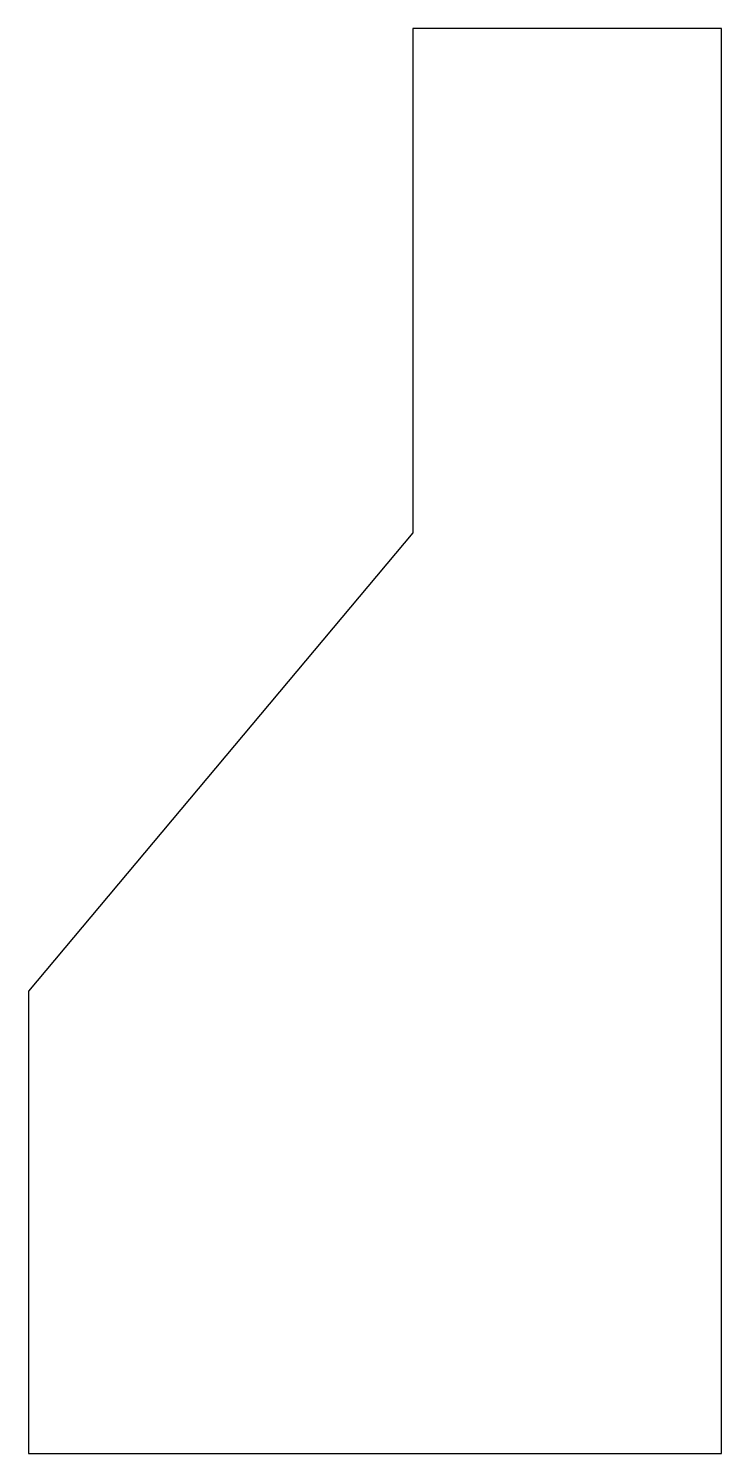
# Model space of a CAD drawing. Header units: inches. Extents: x -28.5 to -24, y 18.35 to 27.61.
import ezdxf

# ---------------------------------------------------------------- set-up
doc = ezdxf.new("R2010")
doc.units = ezdxf.units.IN
doc.layers.add('PERIMETER', color=5, linetype='CONTINUOUS')

msp = doc.modelspace()

# ---------------------------------------------------------------- linework, layer by layer
at = {"layer": 'PERIMETER'}
msp.add_lwpolyline([(-26.003, 27.6134), (-26.003, 24.3369), (-28.503, 21.3575), (-28.503, 18.3535), (-23.997, 18.3535), (-23.997, 27.6134)], close=True, dxfattribs=at)

doc.saveas('drawing.dxf')
